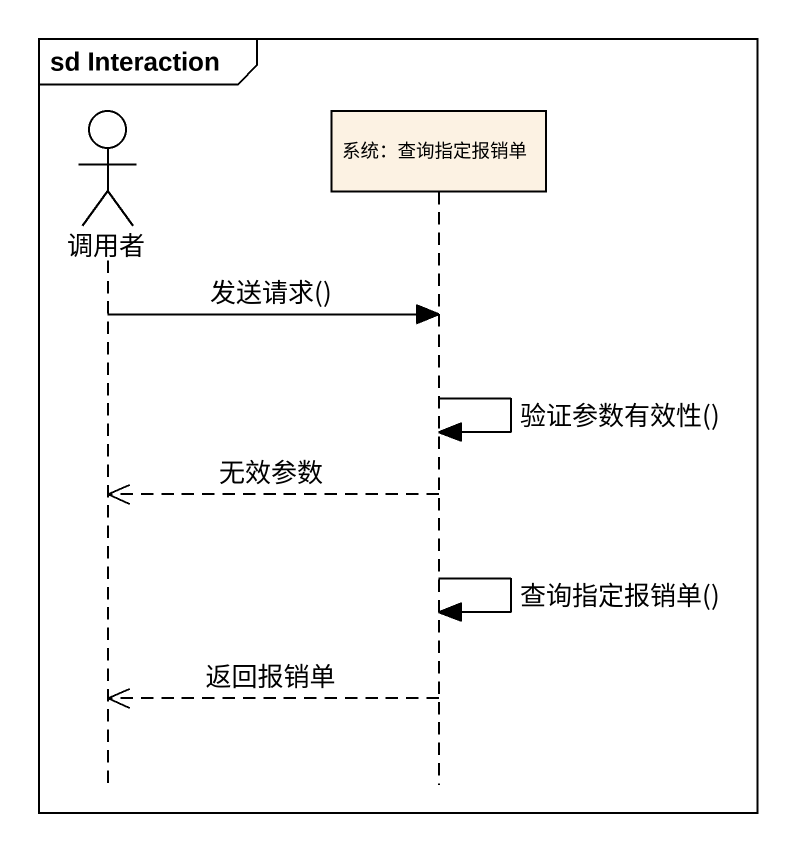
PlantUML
@startuml
mainframe sd Interaction
hide footbox
actor 调用者
participant "系统：查询指定报销单" as 系统_查询指定报销单

调用者 -> 系统_查询指定报销单 : 发送请求()
系统_查询指定报销单 -> 系统_查询指定报销单 : 验证参数有效性()
系统_查询指定报销单 -->> 调用者 : 无效参数
系统_查询指定报销单 -> 系统_查询指定报销单 : 查询指定报销单()
系统_查询指定报销单 -->> 调用者 : 返回报销单
@enduml
